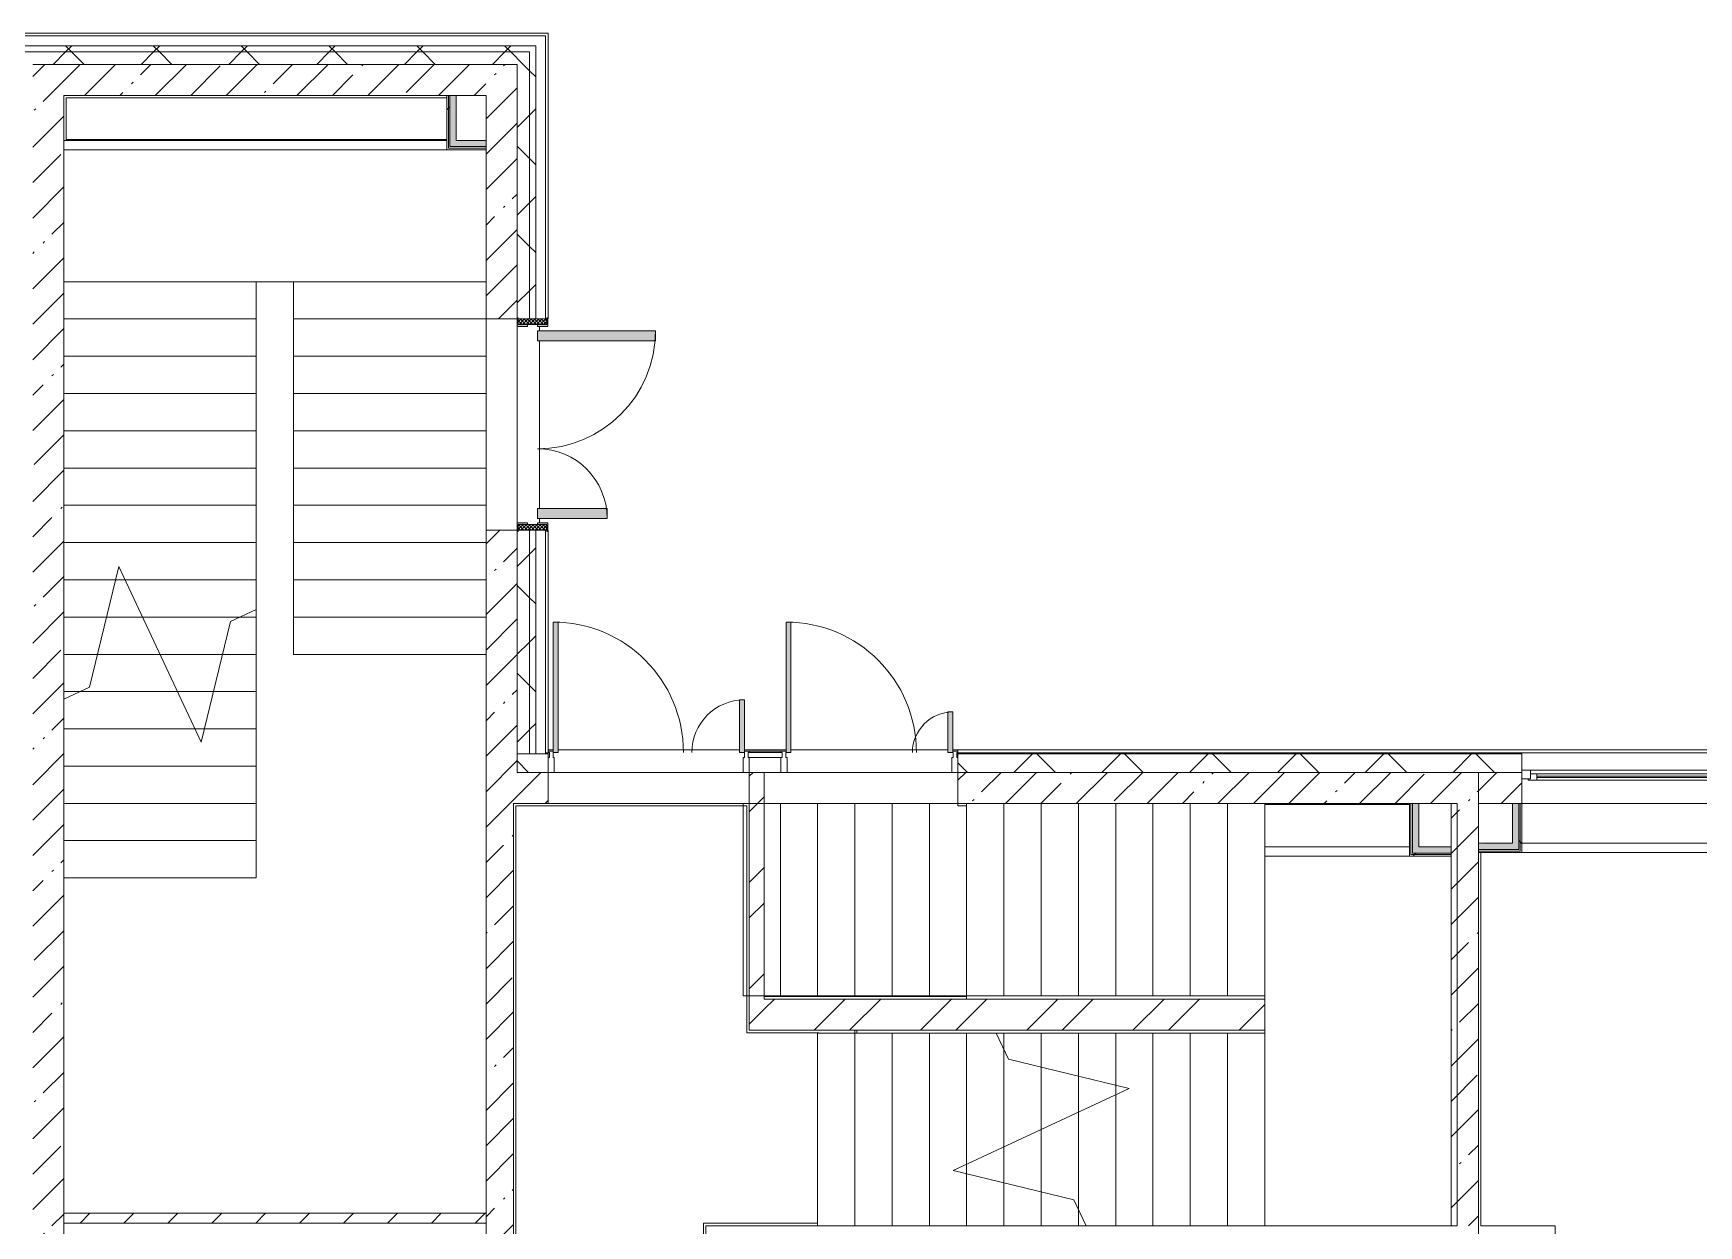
# Model space of a CAD drawing. Header units: millimetres. Extents: x -7229 to 193500, y -8553 to 29000.
# Drawn here: x 89165 to 102574, y 17750 to 27350 of the extents above; entities that cross this region are included whole.
import ezdxf

# ---------------------------------------------------------------- set-up
doc = ezdxf.new("R2010")
doc.units = ezdxf.units.MM
doc.linetypes.add('200_ШТРИХ__ш1_п0_6_', pattern=[800, 500, -300])
for name, color, linetype, lineweight in [('A-DETL-MBND-1', 7, '200_ШТРИХ__ш1_п0_6_', 9), ('A-GLAZ', 7, 'Continuous', 5), ('A-GLAZ-CWMG', 7, 'Continuous', 5), ('A-WALL', 7, 'Continuous', 5), ('A-WALL-1', 7, 'Continuous', 9), ('I-WALL', 7, 'Continuous', 5), ('S-STRS', 7, 'Continuous', 5), ('S-STRS-MBND', 7, 'Continuous', 5)]:
    doc.layers.add(name, color=color, linetype=linetype, lineweight=lineweight)
for name, color, linetype, lineweight, true_color in [('A-DOOR-1', 7, 'Continuous', 5, 0xaaaaaa), ('A-DOOR-2', 7, 'Continuous', 5, 0xe2e2e2), ('A-DOOR-FRAM-2', 7, 'Continuous', 5, 0xaaaaaa), ('A-FLOR-1', 7, 'Continuous', 5, 0xaaaaaa), ('I-WALL-1', 7, 'Continuous', 5, 0xe7e7e7)]:
    doc.layers.add(name, color=color, linetype=linetype, lineweight=lineweight, true_color=true_color)
pattern_1 = [(45, (0, 0), (-285.1231, 285.1231), []), (45, (285.12, 0), (-285.1231, 285.1231), [504.031, -100.806, 16.764, -84.042])]
pattern_2 = [(45, (0, 0), (-353.5534, 353.5534), []), (135, (0, 0), (-353.5534, -353.5534), [])]
pattern_3 = [(45, (0, 0), (-427.6843, 427.6843), []), (45, (285.1, 0), (-427.6843, 427.6843), [])]
pattern_4 = [(45, (0, 0), (-530.33, 530.33), []), (135, (0, 0), (-530.33, -530.33), [])]

# ---------------------------------------------------------------- blocks, each defined once
blk = doc.blocks.new('110_Дверь_СКБ_2Ст_Внутренняя - ДН-4д_ ДОО_Дв_1450x2100h_Лестничная клетка-23615437-1_2_1_птичка зашивка')
at = {"layer": 'A-DOOR-1'}
h = blk.add_hatch(dxfattribs=at)
h.set_pattern_fill('FP_32', color=256, style=0, pattern_type=2)
h.set_pattern_definition([(135, (1471.41, 189.685), (-14.14214, -14.14214), []), (225, (1471.41, 189.685), (14.14214, -14.14214), [])])
h.paths.add_polyline_path([(862.5, -115), (862.5, 115), (817.5, 115), (817.5, -115)])
at = {"layer": 'A-DOOR-2'}
for points in [[(-662.5, 948.1), (-662.5, 990), (-742.5, 990), (-742.5, 40), (-662.5, 40), (-662.5, 105)], [(767.5, 105), (767.5, 600), (687.5, 600), (687.5, 40), (767.5, 40), (767.5, 55)]]:
    blk.add_hatch(color=256, dxfattribs=at).paths.add_polyline_path(points)
h = blk.add_hatch(color=256, dxfattribs=at)
h.paths.add_polyline_path([(872.5, 115), (872.5, 123), (802.5, 123), (802.5, 40), (817.5, 40), (817.5, 115), (862.5, 115)])
h.paths.add_polyline_path([(-777.5, 40), (-777.5, 123), (-847.5, 123), (-847.5, 115), (-792.5, 115), (-792.5, 40)])
h = blk.add_hatch(color=256, dxfattribs=at)
h.paths.add_polyline_path([(872.5, -115), (817.5, -115), (817.5, -40), (802.5, -40), (802.5, -123), (872.5, -123)])
h.paths.add_polyline_path([(-777.5, -123), (-777.5, -40), (-792.5, -40), (-792.5, -115), (-847.5, -115), (-847.5, -123), (-792.5, -123)])
at = {"layer": 'A-DOOR-FRAM-2'}
h = blk.add_hatch(dxfattribs=at)
h.set_pattern_fill('FP_33', color=256, style=0, pattern_type=2)
h.set_pattern_definition([(45, (-651.384, 189.685), (-14.1421, 14.1421), []), (135, (-651.384, 189.685), (-14.1421, -14.1421), [])])
h.paths.add_polyline_path([(-792.5, -115), (-792.5, 115), (-837.5, 115), (-837.5, -115)])
at = {"layer": 'A-DOOR-1'}
for p, q in [((-742.5, 990), (-742.5, 40)), ((-662.5, 990), (-742.5, 990)), ((-662.5, 40), (-662.5, 990)), ((767.5, 600), (687.5, 600)), ((687.5, 600), (687.5, 40)), ((767.5, 40), (767.5, 600)), ((-777.5, 123), (-847.5, 123)), ((-847.5, 123), (-847.5, 115)), ((-847.5, 115), (-792.5, 115)), ((-792.5, 115), (-792.5, 40)), ((-792.5, 40), (-777.5, 40)), ((-777.5, 40), (-777.5, 123)), ((-742.5, 40), (-662.5, 40)), ((687.5, 40), (767.5, 40)), ((872.5, 123), (802.5, 123)), ((802.5, 123), (802.5, 40)), ((802.5, 40), (817.5, 40)), ((817.5, 40), (817.5, 115)), ((817.5, 115), (872.5, 115)), ((872.5, 115), (872.5, 123)), ((-847.5, -115), (-847.5, -123)), ((-792.5, -115), (-847.5, -115)), ((-847.5, -123), (-777.5, -123)), ((-777.5, -40), (-792.5, -40)), ((-792.5, -40), (-792.5, -115)), ((-777.5, -123), (-777.5, -40)), ((817.5, -40), (802.5, -40)), ((802.5, -40), (802.5, -123)), ((802.5, -123), (872.5, -123)), ((817.5, -115), (817.5, -40)), ((872.5, -115), (817.5, -115)), ((872.5, -123), (872.5, -115))]:
    blk.add_line(p, q, dxfattribs=at)
for centre, radius, start, end in [((-742.5, 40), 950, 0, 90), ((767.5, 40), 560, 90, 180)]:
    blk.add_arc(centre, radius, start, end, dxfattribs=at)
at = {"layer": 'A-DOOR-FRAM-2'}
for p, q in [((-792.5, 115), (-837.5, 115)), ((-837.5, 115), (-837.5, -115)), ((-792.5, -115), (-792.5, 115)), ((862.5, 115), (817.5, 115)), ((817.5, 115), (817.5, -115)), ((862.5, -115), (862.5, 115)), ((-837.5, -115), (-792.5, -115)), ((817.5, -115), (862.5, -115))]:
    blk.add_line(p, q, dxfattribs=at)
blk = doc.blocks.new('120_Окно_СКБ_2Ст_Фрамуга сверху - 120_Окно_СКБ_2Ст_2300х2500_h_ ДОО-23103760-1_2_1_птичка зашивка')
at = {"layer": 'A-GLAZ'}
for p, q in [((-1150, -127), (-1150, -57)), ((-1150, -57), (-1080, -57)), ((1150, -57), (-1150, -57)), ((-1080, -127), (-1150, -127)), ((-1150, -127), (-1100, -127)), ((-1080, -127), (-1100, -127)), ((-1100, -127), (-1100, -137)), ((-1080, -57), (-1080, -127)), ((-1080, -57), (1080, -57)), ((520, -87), (-1080, -87)), ((-1080, -87), (-1080, -127)), ((-1030, -137), (-1030, -87)), ((-1030, -107), (470, -107)), ((470, -117), (-1030, -117)), ((470, -137), (470, -87)), ((520, -127), (520, -57)), ((520, -57), (590, -57)), ((520, -127), (520, -87)), ((590, -127), (520, -127)), ((540, -127), (520, -127)), ((540, -127), (570, -127)), ((540, -127), (570, -127)), ((540, -137), (540, -127)), ((590, -127), (570, -127)), ((570, -127), (570, -137)), ((590, -57), (590, -127)), ((1080, -87), (590, -87)), ((590, -87), (590, -127)), ((640, -137), (640, -87)), ((640, -107), (1030, -107)), ((1030, -117), (640, -117)), ((1030, -137), (1030, -87)), ((1080, -127), (1080, -57)), ((1080, -57), (1150, -57)), ((1080, -127), (1080, -87)), ((1150, -127), (1080, -127)), ((1100, -127), (1080, -127)), ((1100, -127), (1150, -127)), ((1100, -137), (1100, -127)), ((1150, -57), (1150, -127)), ((-1100, -137), (540, -137)), ((540, -137), (-1100, -137)), ((570, -137), (1100, -137)), ((1100, -137), (570, -137))]:
    blk.add_line(p, q, dxfattribs=at)
blk = doc.blocks.new('DRS_ДПУ_распашная__2Ст_Прямоугольная1 - ВН-4_ Нр_ДО_1500х2200 глухая-26741401-1_2_1_птичка зашивка')
at = {"layer": 'A-DOOR-2'}
for points in [[(-730, 0), (-730, 1050), (-770, 1050), (-770, 0)], [(770, 0), (770, 423), (730, 423), (730, 0)]]:
    blk.add_hatch(color=256, dxfattribs=at).paths.add_polyline_path(points)
at = {"layer": 'A-DOOR-1'}
for p, q in [((-770, 1050), (-770, 0)), ((-730, 1050), (-770, 1050)), ((-730, 0), (-730, 1050)), ((770, 423), (730, 423)), ((730, 423), (730, 0)), ((770, 0), (770, 423)), ((-770, 0), (-730, 0)), ((730, 0), (770, 0))]:
    blk.add_line(p, q, dxfattribs=at)
for centre, radius, start, end in [((-770, 0), 1050, 360, 90), ((770, 0), 423, 90, 180)]:
    blk.add_arc(centre, radius, start, end, dxfattribs=at)
blk = doc.blocks.new('Прямоугольный импост - Импост структурный с накладкой - 170мм-22855209-1_2_1_птичка зашивка')
at = {"layer": 'A-GLAZ-CWMG'}
for p, q in [((-50, 40), (-50, 160)), ((-50, 160), (0, 160)), ((0, 160), (0, 40)), ((-40, 40), (-50, 40)), ((-40, 0), (-40, 40)), ((-10, 40), (-10, 0)), ((0, 40), (-10, 40)), ((-10, 0), (0, 0)), ((0, 0), (0, -10)), ((0, -10), (-40, -10))]:
    blk.add_line(p, q, dxfattribs=at)
blk = doc.blocks.new('PNS_Панель прямоугольная - Нр_Металл - 40мм-23713233-1_2_1_птичка зашивка')
at = {"layer": 'A-GLAZ'}
for p, q in [((-137.5, 0), (137.5, 0)), ((137.5, 0), (-137.5, 0)), ((-127.5, -40), (127.5, -40))]:
    blk.add_line(p, q, dxfattribs=at)
blk = doc.blocks.new('Прямоугольный импост - Импост структурный с накладкой - 170мм-22855551-1_2_1_птичка зашивка')
at = {"layer": 'A-DETL-MBND-1'}
for p, q in [((94930, 21560), (94930, 21570)), ((95185, 21570), (94930, 21570)), ((95185, 21570), (95185, 21560))]:
    blk.add_line(p, q, dxfattribs=at)
blk = doc.blocks.new('Прямоугольный импост - Импост структурный с накладкой - 170мм-22855665-1_2_1_птичка зашивка')
at = {"layer": 'A-GLAZ-CWMG'}
for p, q in [((-25, 40), (-25, 160)), ((-25, 160), (25, 160)), ((25, 160), (25, 40)), ((-15, 40), (-25, 40)), ((-25, -10), (-25, 0)), ((-25, 0), (-15, 0)), ((-15, 0), (-15, 40)), ((15, 40), (15, 0)), ((25, 40), (15, 40)), ((15, -10), (-25, -10))]:
    blk.add_line(p, q, dxfattribs=at)
blk = doc.blocks.new('Прямоугольный импост - Импост структурный с накладкой - 170мм-V89-1_2_1_птичка зашивка')
at = {"layer": 'A-GLAZ-CWMG'}
for p, q in [((-25, 40), (-25, 160)), ((-25, 160), (25, 160)), ((25, 160), (25, 40)), ((-15, 40), (-25, 40)), ((-15, 0), (-15, 40)), ((15, 40), (15, 0)), ((25, 40), (15, 40)), ((15, 0), (25, 0)), ((25, 0), (25, -10)), ((25, -10), (-15, -10))]:
    blk.add_line(p, q, dxfattribs=at)
blk = doc.blocks.new('Прямоугольный импост - Импост структурный с накладкой - 170мм-22855280-1_2_1_птичка зашивка')
at = {"layer": 'A-GLAZ-CWMG'}
for p, q in [((0, 160), (-50, 160)), ((-50, 160), (-50, 40)), ((0, 40), (0, 160)), ((-50, 40), (-40, 40)), ((-40, 40), (-40, 0)), ((-10, 0), (-10, 40)), ((-10, 40), (0, 40)), ((0, 0), (-10, 0)), ((0, -10), (0, 0)), ((-40, -10), (0, -10))]:
    blk.add_line(p, q, dxfattribs=at)
blk = doc.blocks.new('DRS_ДПУ_распашная__2Ст_Прямоугольная1 - ВН-4_ Нр_ДО_1500х2200 глухая-26857260-1_2_1_птичка зашивка')
at = {"layer": 'A-DOOR-2'}
for points in [[(-672, 0), (-632, 0), (-632, 1050), (-672, 1050), (-672, 20)], [(632, 0), (672, 0), (672, 326), (632, 326), (632, 20)]]:
    blk.add_hatch(color=256, dxfattribs=at).paths.add_polyline_path(points)
at = {"layer": 'A-DOOR-1'}
for p, q in [((-672, 1050), (-672, 0)), ((-632, 1050), (-672, 1050)), ((-632, 0), (-632, 1050)), ((672, 326), (632, 326)), ((632, 326), (632, 0)), ((672, 0), (672, 326)), ((-672, 0), (-632, 0)), ((632, 0), (672, 0))]:
    blk.add_line(p, q, dxfattribs=at)
for centre, radius, start, end in [((-672, 0), 1050, 360, 90), ((672, 0), 326, 90, 180)]:
    blk.add_arc(centre, radius, start, end, dxfattribs=at)
blk = doc.blocks.new('Зашивка приборов отопления - Зашивка приборов отопления-33267402-1_2_1_птичка зашивка')
at = {"layer": 'A-WALL'}
for p, q in [((103450, 21150), (101150, 21150)), ((105550, 21150), (104650, 21150)), ((107750, 21150), (106850, 21150)), ((101150, 20829), (108150, 20829)), ((108150, 20829), (101150, 20829)), ((101150, 20754), (108150, 20754))]:
    blk.add_line(p, q, dxfattribs=at)
blk = doc.blocks.new('Зашивка приборов отопления4 - Зашивка приборов отопления-33272095-1_2_1_птичка зашивка')
at = {"layer": 'A-WALL'}
for p, q in [((121445, 18487.5), (124530, 18487.5)), ((124530, 18487.5), (121445, 18487.5)), ((121445, 18412.5), (124530, 18412.5))]:
    blk.add_line(p, q, dxfattribs=at)
blk = doc.blocks.new('Зашивка приборов отопления32 - Зашивка приборов отопления-33323791-1_2_1_птичка зашивка')
at = {"layer": 'A-WALL'}
for p, q in [((126595, 120), (125430, 120)), ((126595, 45), (125430, 45)), ((125430, 45), (126595, 45)), ((126595, 45), (126595, 120)), ((126595, -295), (126595, 45)), ((125430, -295), (126595, -295))]:
    blk.add_line(p, q, dxfattribs=at)

msp = doc.modelspace()

# ---------------------------------------------------------------- hatches: boundary and pattern name
at = {"layer": 'A-WALL'}
h = msp.add_hatch(dxfattribs=at)
h.set_pattern_fill('FP_20', color=256, style=0, pattern_type=2)
h.set_pattern_definition(pattern_2)
h.paths.add_polyline_path([(93160, 27200), (93210, 27200), (93210, 27250), (89010, 27250), (89010, 27200), (93096.4, 27200)])
h = msp.add_hatch(dxfattribs=at)
h.set_pattern_fill('FP_20', color=256, style=0, pattern_type=2)
h.set_pattern_definition(pattern_2)
h.paths.add_polyline_path([(89010, 27100), (93160, 27100), (93160, 27200), (89010, 27200), (89010, 27126)])
h = msp.add_hatch(dxfattribs=at)
h.set_pattern_fill('FP_20', color=256, style=0, pattern_type=2)
h.set_pattern_definition(pattern_2)
h.paths.add_polyline_path([(93060, 21550), (93160, 21550), (93160, 23350), (93070, 23350), (93070, 23340), (93062, 23340), (93060, 21553)])
h.paths.add_polyline_path([(93094, 25050), (93160, 25050), (93160, 27100), (93060, 27100), (93062, 25060), (93070, 25060), (93070, 25050)])
h = msp.add_hatch(dxfattribs=at)
h.set_pattern_fill('FP_20', color=256, style=0, pattern_type=2)
h.set_pattern_definition(pattern_2)
h.paths.add_polyline_path([(93169.2, 21550), (93210, 21550), (93210, 23350), (93160, 23350), (93164.6, 21550)])
h.paths.add_polyline_path([(93160, 25050), (93210, 25050), (93210, 27200), (93160, 27200), (93160, 25480.8)])
h = msp.add_hatch(dxfattribs=at)
h.set_pattern_fill('FP_20', color=256, style=0, pattern_type=2)
h.set_pattern_definition(pattern_2)
h.paths.add_polyline_path([(110803.2, 21400), (110694.6, 21550), (109950, 21550), (109950, 21400), (110694.6, 21400)])
h.paths.add_polyline_path([(106850, 21400), (106850, 21550), (105550, 21550), (105550, 21400), (106633.3, 21400)])
h.paths.add_polyline_path([(93060, 21400), (93310, 21400), (93306.5, 21550), (93060, 21550)])
h.paths.add_polyline_path([(103450, 21400), (104650, 21400), (104650, 21550), (103450, 21550), (103450, 21486)])
h.paths.add_polyline_path([(96680, 21400), (101150, 21400), (101150, 21550), (96610, 21550), (96610, 21400)])
h.paths.add_polyline_path([(111050, 21400), (111235.1, 21400), (111126.6, 21550), (110941.5, 21550), (110970.4, 21510)])
h.paths.add_polyline_path([(109050, 21400), (109050, 21550), (107750, 21550), (107750, 21400), (108419, 21400)])
at = {"layer": 'I-WALL'}
h = msp.add_hatch(dxfattribs=at)
h.set_pattern_fill('FP_1', color=256, style=0, pattern_type=2)
h.set_pattern_definition(pattern_1)
h.paths.add_polyline_path([(89160, 17270), (89410, 17270), (89410, 27100), (89160, 27100), (89160, 17850)])
h = msp.add_hatch(dxfattribs=at)
h.set_pattern_fill('FP_1', color=256, style=0, pattern_type=2)
h.set_pattern_definition(pattern_1)
h.paths.add_polyline_path([(92793.8, 26850), (92810, 26850), (92810, 27100), (89410, 27100), (89410, 26850), (92774.9, 26850)])
h = msp.add_hatch(dxfattribs=at)
h.set_pattern_fill('FP_1', color=256, style=0, pattern_type=2)
h.set_pattern_definition(pattern_1)
h.paths.add_polyline_path([(93030, 21150), (93060, 21150), (93060, 23350), (92810, 23350), (92810, 21150)])
h.paths.add_polyline_path([(93060, 25050), (93060, 27100), (92810, 27100), (92810, 25050)])
h = msp.add_hatch(dxfattribs=at)
h.set_pattern_fill('FP_112', color=256, style=0, pattern_type=2)
h.set_pattern_definition(pattern_4)
h.paths.add_polyline_path([(92495, 26412.5), (92507.5, 26412.5), (92507.5, 26850), (92495, 26850), (92495, 26425)])
h = msp.add_hatch(dxfattribs=at)
h.set_pattern_fill('FP_112', color=256, style=0, pattern_type=2)
h.set_pattern_definition(pattern_4)
h.paths.add_polyline_path([(92507.5, 26425), (92520, 26425), (92520, 26850), (92507.5, 26850), (92507.5, 26437.5)])
h = msp.add_hatch(dxfattribs=at)
h.set_pattern_fill('FP_1', color=256, style=0, pattern_type=2)
h.set_pattern_definition(pattern_1)
h.paths.add_polyline_path([(99490.4, 21150), (100580, 21150), (100580, 21400), (96610, 21400), (96610, 21150), (99080, 21150)])
h.paths.add_polyline_path([(93060, 21150), (93310, 21150), (93310, 21400), (93060, 21400), (93060, 21373.1)])
h = msp.add_hatch(dxfattribs=at)
h.set_pattern_fill('FP_71', color=256, style=0, pattern_type=2)
h.set_pattern_definition(pattern_3)
h.paths.add_polyline_path([(94930, 19325), (95050, 19325), (95050, 21400), (94930, 21400), (94930, 19391.6)])
h = msp.add_hatch(dxfattribs=at)
h.set_pattern_fill('FP_1', color=256, style=0, pattern_type=2)
h.set_pattern_definition(pattern_1)
h.paths.add_polyline_path([(100630, 17750), (100800, 17750), (100800, 21400), (100580, 21400), (100580, 17750), (100605.8, 17750)])
h = msp.add_hatch(dxfattribs=at)
h.set_pattern_fill('FP_1', color=256, style=0, pattern_type=2)
h.set_pattern_definition(pattern_1)
h.paths.add_polyline_path([(103450, 21150), (104650, 21150), (104650, 21400), (103450, 21400), (103450, 21217.1)])
h.paths.add_polyline_path([(101150, 21150), (101150, 21400), (100800, 21400), (100800, 21150)])
h.paths.add_polyline_path([(108162.5, 21150), (109050, 21150), (109050, 21400), (107750, 21400), (107750, 21150), (108150, 21150)])
h.paths.add_polyline_path([(109950, 21150), (110350, 21150), (110350, 21400), (109950, 21400), (109950, 21373.5)])
h.paths.add_polyline_path([(106633.3, 21150), (106850, 21150), (106850, 21400), (106050, 21400), (106050, 21150)])
h = msp.add_hatch(dxfattribs=at)
h.set_pattern_fill('FP_1', color=256, style=0, pattern_type=2)
h.set_pattern_definition(pattern_1)
h.paths.add_polyline_path([(93000, 13620), (93000, 13628), (93030, 13628), (93029.6, 21150), (92810, 21150), (92810, 13620)])
h = msp.add_hatch(dxfattribs=at)
h.set_pattern_fill('FP_112', color=256, style=0, pattern_type=2)
h.set_pattern_definition(pattern_4)
h.paths.add_polyline_path([(101137.5, 20766.5), (101137.5, 21150), (101125, 21150), (101125, 20766.5)])
h = msp.add_hatch(dxfattribs=at)
h.set_pattern_fill('FP_112', color=256, style=0, pattern_type=2)
h.set_pattern_definition(pattern_4)
h.paths.add_polyline_path([(101137.5, 20754), (101150, 20755), (101150, 21150), (101137.5, 21150), (101137.5, 20755)])
h = msp.add_hatch(dxfattribs=at)
h.set_pattern_fill('FP_112', color=256, style=0, pattern_type=2)
h.set_pattern_definition(pattern_4)
h.paths.add_polyline_path([(100320, 20725), (100580, 20725), (100580, 20737.5), (100257.5, 20734.4), (100257.5, 20725), (100270, 20725)])
h = msp.add_hatch(dxfattribs=at)
h.set_pattern_fill('FP_112', color=256, style=0, pattern_type=2)
h.set_pattern_definition(pattern_4)
h.paths.add_polyline_path([(100270, 20737.5), (100580, 20737.5), (100580, 20750), (100270, 20750)])
h = msp.add_hatch(dxfattribs=at)
h.set_pattern_fill('FP_71', color=256, style=0, pattern_type=2)
h.set_pattern_definition(pattern_3)
h.paths.add_polyline_path([(95795, 19325), (99080, 19325), (99080, 19575), (95050, 19575), (95050, 19325), (95780, 19325)])
h = msp.add_hatch(dxfattribs=at)
h.set_pattern_fill('FP_18', color=256, style=0, pattern_type=2)
h.set_pattern_definition([(45, (0, 0), (-176.7767, 176.7767), [])])
h.paths.add_polyline_path([(92810, 17770), (92810, 17850), (89410, 17850), (89413.8, 17770), (92779.9, 17770)])
at = {"layer": 'I-WALL-1'}
for points in [[(92520, 26437.5), (92570, 26437.5), (92570, 26850), (92520, 26850), (92520, 26487.5)], [(92570, 26437.5), (92810, 26437.5), (92810, 26487.5), (92570, 26487.5)], [(100270, 20750), (100320, 20750), (100320, 21150), (100270, 21150), (100270, 20786.2)], [(101125, 20779), (101125, 21150), (101075, 21150), (101075, 20779)], [(100383.2, 20750), (100580, 20750), (100580, 20800), (100320, 20800), (100320, 20750)], [(100800, 20779), (101075, 20779), (101075, 20829), (100800, 20823.4), (100800, 20786.2)]]:
    msp.add_hatch(color=256, dxfattribs=at).paths.add_polyline_path(points)

# ---------------------------------------------------------------- linework, layer by layer
at = {"layer": 'A-FLOR-1'}
for p, q in [((92495, 26830), (89430, 26830)), ((89430, 26830), (89430, 26495)), ((89430, 26495), (92495, 26495)), ((95185, 21400), (95050, 21400)), ((96560, 21400), (95235, 21400)), ((94910, 21130), (93050, 21130)), ((93050, 21130), (93050, 13628)), ((94930, 21150), (93310, 21150)), ((94910, 19304), (94910, 21130)), ((96610, 21129.5), (96610, 21150)), ((96680, 21129.5), (96610, 21129.5)), ((96680, 19575), (96680, 21129.5)), ((100820, 20754), (100820, 17750)), ((95050, 19595.5), (96680, 19595.5)), ((95780, 19300), (95780, 19325)), ((95795, 19300), (95795, 19325)), ((95490, 19304), (94910, 19304)), ((94560, 13620), (94560, 17770.5)), ((94560, 17770.5), (95480, 17770.5)), ((100820, 17750), (101418, 17750)), ((101418, 17750), (101418, 15165))]:
    msp.add_line(p, q, dxfattribs=at)
at = {"layer": 'A-WALL'}
for p, q in [((93310, 27350), (89002, 27350)), ((93310, 25050), (93310, 27350)), ((89160, 27100), (93060, 27100)), ((93240, 24990), (93240, 24955)), ((93240, 24875), (93240, 23525)), ((93240, 23445), (93240, 23410)), ((93310, 21400), (93310, 23350)), ((93310, 21580), (93350, 21580)), ((93390, 21580), (94850, 21580)), ((94890, 21580), (95225, 21580)), ((95265, 21580), (96530, 21580)), ((96570, 21580), (111141.9, 21580)), ((96610, 21580), (96610, 21400)), ((109050, 21558), (96610, 21558)), ((101150, 21400), (101150, 21558)), ((100580, 21400), (100800, 21400))]:
    msp.add_line(p, q, dxfattribs=at)
at = {"layer": 'A-WALL-1'}
for p, q in [((93290, 27330), (89007, 27330)), ((93210, 27250), (89010, 27250)), ((93210, 25050), (93210, 27250)), ((93290, 25050), (93290, 27330)), ((93160, 27200), (89010, 27200)), ((93060, 25050), (93060, 27100)), ((93160, 25050), (93160, 27200)), ((92507.5, 26425), (92507.5, 26850)), ((92520, 26437.5), (92520, 26850)), ((92810, 26425), (92507.5, 26425)), ((92810, 26437.5), (92520, 26437.5)), ((92810, 26412.5), (92810, 26487.5)), ((93060, 23350), (93060, 21400)), ((93160, 21550), (93160, 23350)), ((93210, 21550), (93210, 23350)), ((93290, 21550), (93290, 23350)), ((93310, 21550), (93060, 21550)), ((93290, 21558), (93310, 21558)), ((93310, 21553), (93290, 21553)), ((101150, 21553), (96610, 21553)), ((101150, 21550), (96610, 21550)), ((93060, 21400), (93310, 21400)), ((96610, 21400), (100580, 21400)), ((100800, 21400), (101150, 21400)), ((100257.5, 20737.5), (100257.5, 21150)), ((100270, 20750), (100270, 21150)), ((101125, 20779), (101125, 21150)), ((101137.5, 20766.5), (101137.5, 21150)), ((100580, 20725), (100580, 20800)), ((100800, 20829), (100800, 20754)), ((100580, 20737.5), (100257.5, 20737.5)), ((100580, 20750), (100270, 20750)), ((100800, 20779), (101125, 20779)), ((100800, 20766.5), (101137.5, 20766.5)), ((89410, 17850), (89410, 17770)), ((92810, 17770), (92810, 17850))]:
    msp.add_line(p, q, dxfattribs=at)
at = {"layer": 'I-WALL'}
for p, q in [((89410, 17850), (89410, 26850)), ((89410, 26850), (92810, 26850)), ((92495, 26850), (92495, 26412.5)), ((92570, 26487.5), (92570, 26850)), ((92810, 26850), (92810, 26487.5)), ((92810, 26487.5), (92570, 26487.5)), ((92495, 26412.5), (92810, 26412.5)), ((92810, 26412.5), (92810, 17850)), ((92810, 25050), (93060, 25050)), ((93060, 25050), (93060, 23350)), ((93060, 23350), (92810, 23350)), ((93310, 21150), (93310, 21400)), ((93360, 21400), (94880, 21400)), ((95050, 21400), (94930, 21400)), ((94930, 21400), (94930, 19325)), ((95050, 19575), (95050, 21400)), ((96610, 21400), (96610, 21150)), ((100800, 21400), (100800, 20829)), ((101150, 20754), (101150, 21400)), ((93030, 21150), (93310, 21150)), ((93030, 13628), (93030, 21150)), ((96610, 21150), (100580, 21150)), ((100245, 21150), (100245, 20725)), ((100320, 20800), (100320, 21150)), ((100580, 21150), (100580, 20800)), ((105550, 21150), (100800, 21150)), ((101075, 21150), (101075, 20829)), ((100580, 20800), (100320, 20800)), ((101075, 20829), (100800, 20829)), ((100245, 20725), (100580, 20725)), ((100580, 20725), (100580, 17750)), ((100800, 20754), (100800, 17530)), ((100800, 20754), (101150, 20754)), ((99080, 19575), (95050, 19575)), ((99080, 19325), (99080, 19575)), ((94930, 19325), (99080, 19325)), ((92810, 17850), (89410, 17850)), ((89410, 17270), (89410, 17770)), ((89410, 17770), (92810, 17770)), ((92810, 17770), (92810, 17270)), ((94580, 17750), (94580, 13620)), ((100580, 17750), (94580, 17750))]:
    msp.add_line(p, q, dxfattribs=at)
at = {"layer": 'S-STRS'}
for p, q in [((89828.6, 22950), (89905.2, 22950)), ((89828.6, 22950), (89905.2, 22950)), ((90960, 22650), (90960, 22711.4)), ((89755.7, 22650), (90045.1, 22650)), ((89755.7, 22650), (90045.1, 22650)), ((90828.4, 22650), (90960, 22650)), ((90828.4, 22650), (90960, 22650)), ((90960, 22350), (90960, 22650)), ((89682.8, 22350), (90185, 22350)), ((89682.8, 22350), (90185, 22350)), ((90687.2, 22350), (90960, 22350)), ((90687.2, 22350), (90960, 22350)), ((90960, 22050), (90960, 22350)), ((89541.6, 22050), (90324.9, 22050)), ((89541.6, 22050), (90324.9, 22050)), ((90614.3, 22050), (90960, 22050)), ((90614.3, 22050), (90960, 22050)), ((90960, 21750), (90960, 22050)), ((89410, 21750), (90464.8, 21750)), ((89410, 21750), (90464.8, 21750)), ((90541.4, 21750), (90960, 21750)), ((90541.4, 21750), (90960, 21750)), ((90960, 21450), (90960, 21750)), ((89410, 21450), (90960, 21450)), ((89410, 21450), (90960, 21450)), ((90960, 21150), (90960, 21450)), ((89410, 21150), (90960, 21150)), ((89410, 21150), (90960, 21150)), ((90960, 20850), (90960, 21150)), ((96680, 19600), (96680, 21150)), ((96980, 19600), (96980, 21150)), ((96980, 19600), (96980, 21150)), ((97280, 19600), (97280, 21150)), ((97280, 19600), (97280, 21150)), ((97580, 19600), (97580, 21150)), ((97580, 19600), (97580, 21150)), ((97880, 19600), (97880, 21150)), ((97880, 19600), (97880, 21150)), ((98180, 19600), (98180, 21150)), ((98180, 19600), (98180, 21150)), ((98480, 19600), (98480, 21150)), ((98480, 19600), (98480, 21150)), ((98780, 19600), (98780, 21150)), ((98780, 19600), (98780, 21150)), ((99080, 21140), (99080, 21150)), ((99080, 21140), (99080, 21150)), ((89410, 20850), (90960, 20850)), ((89410, 20850), (90960, 20850)), ((90960, 20550), (90960, 20850)), ((99080, 19600), (99080, 20725)), ((99080, 19600), (99080, 20725)), ((89410, 20550), (90960, 20550)), ((89410, 20550), (90960, 20550)), ((96980, 19600), (96680, 19600)), ((97280, 19600), (96980, 19600)), ((97580, 19600), (97280, 19600)), ((97880, 19600), (97580, 19600)), ((98180, 19600), (97880, 19600)), ((98480, 19600), (98180, 19600)), ((98780, 19600), (98480, 19600)), ((99080, 19600), (98780, 19600)), ((99080, 19600), (99080, 19575)), ((99080, 19325), (99080, 19300)), ((95480, 19300), (95480, 17750)), ((95480, 19300), (95780, 19300)), ((95480, 19300), (95480, 17750)), ((95780, 19300), (96080, 19300)), ((95780, 19300), (95780, 17750)), ((95780, 19300), (95780, 17750)), ((96080, 19300), (96380, 19300)), ((96080, 19300), (96080, 17750)), ((96080, 19300), (96080, 17750)), ((96380, 19300), (96680, 19300)), ((96380, 19300), (96380, 17750)), ((96380, 19300), (96380, 17750)), ((96680, 19300), (96918.6, 19300)), ((96680, 19300), (96680, 18245.2)), ((96680, 19300), (96680, 18245.2)), ((96918.6, 19300), (96980, 19300)), ((96980, 19300), (97280, 19300)), ((96980, 19300), (96980, 19168.4)), ((96980, 19300), (96980, 19168.4)), ((97280, 19300), (97580, 19300)), ((97280, 19300), (97280, 19027.2)), ((97280, 19300), (97280, 19027.2)), ((97580, 19300), (97880, 19300)), ((97580, 19300), (97580, 18954.3)), ((97580, 19300), (97580, 18954.3)), ((97880, 19300), (98180, 19300)), ((97880, 19300), (97880, 18881.4)), ((97880, 19300), (97880, 18881.4)), ((98180, 19300), (98480, 19300)), ((98180, 19300), (98180, 17750)), ((98180, 19300), (98180, 17750)), ((98480, 19300), (98780, 19300)), ((98480, 19300), (98480, 17750)), ((98480, 19300), (98480, 17750)), ((98780, 19300), (99080, 19300)), ((98780, 19300), (98780, 17750)), ((98780, 19300), (98780, 17750)), ((99080, 19300), (99080, 17750)), ((96980, 19168.4), (96980, 18385.1)), ((96980, 19168.4), (96980, 18385.1)), ((97280, 19027.2), (97280, 18525)), ((97280, 19027.2), (97280, 18525)), ((97580, 18954.3), (97580, 18664.9)), ((97580, 18954.3), (97580, 18664.9)), ((97880, 18881.4), (97880, 18804.8)), ((97880, 18881.4), (97880, 18804.8)), ((97880, 18804.8), (97880, 17750)), ((97880, 18804.8), (97880, 17750)), ((97580, 18664.9), (97580, 17881.6)), ((97580, 18664.9), (97580, 17881.6)), ((97280, 18525), (97280, 18022.8)), ((97280, 18525), (97280, 18022.8)), ((96980, 18385.1), (96980, 18095.7)), ((96980, 18385.1), (96980, 18095.7)), ((96680, 18245.2), (96680, 18168.6)), ((96680, 18245.2), (96680, 18168.6)), ((96680, 18168.6), (96680, 17750)), ((96680, 18168.6), (96680, 17750)), ((96980, 18095.7), (96980, 17750)), ((96980, 18095.7), (96980, 17750)), ((97280, 18022.8), (97280, 17750)), ((97280, 18022.8), (97280, 17750)), ((97580, 17881.6), (97580, 17750)), ((97580, 17881.6), (97580, 17750)), ((97580, 17750), (97641.4, 17750))]:
    msp.add_line(p, q, dxfattribs=at)
at = {"layer": 'S-STRS-MBND'}
for p, q in [((89410, 26850), (89410, 25350)), ((92810, 26850), (89410, 26850)), ((92810, 25350), (92810, 26850)), ((89410, 25350), (90960, 25350)), ((89410, 22650), (89410, 25350)), ((89410, 25350), (90960, 25350)), ((90960, 25350), (91260, 25350)), ((90960, 22711.4), (90960, 25350)), ((92810, 25350), (91260, 25350)), ((91260, 25350), (91260, 22350)), ((92810, 25350), (91260, 25350)), ((92810, 25350), (92810, 22350)), ((89410, 25050), (90960, 25050)), ((89410, 25050), (90960, 25050)), ((92810, 25050), (91260, 25050)), ((92810, 25050), (91260, 25050)), ((89410, 24750), (90960, 24750)), ((89410, 24750), (90960, 24750)), ((92810, 24750), (91260, 24750)), ((92810, 24750), (91260, 24750)), ((89410, 24450), (90960, 24450)), ((89410, 24450), (90960, 24450)), ((92810, 24450), (91260, 24450)), ((92810, 24450), (91260, 24450)), ((89410, 24150), (90960, 24150)), ((89410, 24150), (90960, 24150)), ((92810, 24150), (91260, 24150)), ((92810, 24150), (91260, 24150)), ((89410, 23850), (90960, 23850)), ((89410, 23850), (90960, 23850)), ((92810, 23850), (91260, 23850)), ((92810, 23850), (91260, 23850)), ((89410, 23550), (90960, 23550)), ((89410, 23550), (90960, 23550)), ((92810, 23550), (91260, 23550)), ((92810, 23550), (91260, 23550)), ((89410, 23250), (90960, 23250)), ((89410, 23250), (90960, 23250)), ((92810, 23250), (91260, 23250)), ((92810, 23250), (91260, 23250)), ((89410, 22950), (89828.6, 22950)), ((89410, 22950), (89828.6, 22950)), ((89854.8, 23058.1), (89618.6, 22085.9)), ((90515.2, 21641.9), (89854.8, 23058.1)), ((89905.2, 22950), (90960, 22950)), ((89905.2, 22950), (90960, 22950)), ((92810, 22950), (91260, 22950)), ((92810, 22950), (91260, 22950)), ((90960, 22711.4), (90751.4, 22614.1)), ((89410, 22650), (89755.7, 22650)), ((89410, 22650), (89755.7, 22650)), ((90045.1, 22650), (90828.4, 22650)), ((90045.1, 22650), (90828.4, 22650)), ((90751.4, 22614.1), (90515.2, 21641.9)), ((92810, 22650), (91260, 22650)), ((92810, 22650), (91260, 22650)), ((89410, 22350), (89682.8, 22350)), ((89410, 22350), (89682.8, 22350)), ((90185, 22350), (90687.2, 22350)), ((90185, 22350), (90687.2, 22350)), ((92810, 22350), (91260, 22350)), ((89618.6, 22085.9), (89410, 21988.6)), ((89410, 22050), (89541.6, 22050)), ((89410, 22050), (89541.6, 22050)), ((90324.9, 22050), (90614.3, 22050)), ((90324.9, 22050), (90614.3, 22050)), ((90464.8, 21750), (90541.4, 21750)), ((90464.8, 21750), (90541.4, 21750)), ((94880, 19600), (94880, 21150)), ((99080, 21150), (94880, 21150)), ((95180, 19600), (95180, 21150)), ((95180, 19600), (95180, 21150)), ((95480, 19600), (95480, 21150)), ((95480, 19600), (95480, 21150)), ((95780, 19600), (95780, 21150)), ((95780, 19600), (95780, 21150)), ((96080, 19600), (96080, 21150)), ((96080, 19600), (96080, 21150)), ((96380, 19600), (96380, 21150)), ((96380, 19600), (96380, 21150)), ((96680, 19600), (96680, 21150)), ((96680, 19600), (96680, 21150)), ((96980, 19600), (96980, 21150)), ((96980, 19600), (96980, 21150)), ((97280, 19600), (97280, 21150)), ((97280, 19600), (97280, 21150)), ((97580, 19600), (97580, 21150)), ((97580, 19600), (97580, 21150)), ((97880, 19600), (97880, 21150)), ((97880, 19600), (97880, 21150)), ((98180, 19600), (98180, 21150)), ((98180, 19600), (98180, 21150)), ((98480, 19600), (98480, 21150)), ((98480, 19600), (98480, 21150)), ((98780, 19600), (98780, 21150)), ((98780, 19600), (98780, 21150)), ((100630, 21150), (99080, 21150)), ((99080, 19600), (99080, 21150)), ((99080, 19600), (99080, 21150)), ((100630, 17750), (100630, 21150)), ((99080, 19600), (94880, 19600)), ((99080, 19600), (99080, 19300)), ((96918.6, 19300), (99080, 19300)), ((97015.9, 19091.4), (96918.6, 19300)), ((96980, 19300), (96980, 19168.4)), ((96980, 19300), (96980, 19168.4)), ((97280, 19300), (97280, 19027.2)), ((97280, 19300), (97280, 19027.2)), ((97580, 19300), (97580, 18954.3)), ((97580, 19300), (97580, 18954.3)), ((97880, 19300), (97880, 18881.4)), ((97880, 19300), (97880, 18881.4)), ((98180, 19300), (98180, 17750)), ((98180, 19300), (98180, 17750)), ((98480, 19300), (98480, 17750)), ((98480, 19300), (98480, 17750)), ((98780, 19300), (98780, 17750)), ((98780, 19300), (98780, 17750)), ((99080, 19300), (99080, 17750)), ((99080, 19300), (99080, 17750)), ((97988.1, 18855.2), (97015.9, 19091.4)), ((96571.9, 18194.8), (97988.1, 18855.2)), ((97880, 18804.8), (97880, 17750)), ((97880, 18804.8), (97880, 17750)), ((97580, 18664.9), (97580, 17881.6)), ((97580, 18664.9), (97580, 17881.6)), ((97280, 18525), (97280, 18022.8)), ((97280, 18525), (97280, 18022.8)), ((96980, 18385.1), (96980, 18095.7)), ((96980, 18385.1), (96980, 18095.7)), ((96680, 18245.2), (96680, 18168.6)), ((96680, 18245.2), (96680, 18168.6)), ((97544.1, 17958.6), (96571.9, 18194.8)), ((97641.4, 17750), (97544.1, 17958.6)), ((97641.4, 17750), (99080, 17750)), ((99080, 17750), (100630, 17750))]:
    msp.add_line(p, q, dxfattribs=at)

# ---------------------------------------------------------------- block references
at = {"layer": 'A-DETL-MBND-1'}
msp.add_blockref('Прямоугольный импост - Импост структурный с накладкой - 170мм-22855551-1_2_1_птичка зашивка', (0, 0), dxfattribs=at)
at = {"layer": 'A-DOOR-1', "rotation": 269.9999999999998}
msp.add_blockref('110_Дверь_СКБ_2Ст_Внутренняя - ДН-4д_ ДОО_Дв_1450x2100h_Лестничная клетка-23615437-1_2_1_птичка зашивка', (93185, 24212.5), dxfattribs=at)
at = {"layer": 'A-DOOR-1'}
for name, p in [('DRS_ДПУ_распашная__2Ст_Прямоугольная1 - ВН-4_ Нр_ДО_1500х2200 глухая-26741401-1_2_1_птичка зашивка', (94120, 21560)), ('DRS_ДПУ_распашная__2Ст_Прямоугольная1 - ВН-4_ Нр_ДО_1500х2200 глухая-26857260-1_2_1_птичка зашивка', (95897.5, 21560))]:
    msp.add_blockref(name, p, dxfattribs=at)
at = {"layer": 'A-GLAZ'}
for name, p in [('PNS_Панель прямоугольная - Нр_Металл - 40мм-23713233-1_2_1_птичка зашивка', (95057.5, 21560)), ('120_Окно_СКБ_2Ст_Фрамуга сверху - 120_Окно_СКБ_2Ст_2300х2500_h_ ДОО-23103760-1_2_1_птичка зашивка', (102300, 21475))]:
    msp.add_blockref(name, p, dxfattribs=at)
at = {"layer": 'A-GLAZ-CWMG', "rotation": 180}
msp.add_blockref('Прямоугольный импост - Импост структурный с накладкой - 170мм-22855280-1_2_1_птичка зашивка', (93310, 21560), dxfattribs=at)
at = {"layer": 'A-GLAZ-CWMG', "extrusion": (0, 0, -1), "rotation": 180}
for name, p in [('Прямоугольный импост - Импост структурный с накладкой - 170мм-V89-1_2_1_птичка зашивка', (-94905, 21560)), ('Прямоугольный импост - Импост структурный с накладкой - 170мм-22855665-1_2_1_птичка зашивка', (-95210, 21560)), ('Прямоугольный импост - Импост структурный с накладкой - 170мм-22855209-1_2_1_птичка зашивка', (-96610, 21560))]:
    msp.add_blockref(name, p, dxfattribs=at)
at = {"layer": 'A-WALL'}
for name, p in [('Зашивка приборов отопления4 - Зашивка приборов отопления-33272095-1_2_1_птичка зашивка', (-32035, 8000)), ('Зашивка приборов отопления - Зашивка приборов отопления-33267402-1_2_1_птичка зашивка', (0, 0))]:
    msp.add_blockref(name, p, dxfattribs=at)
at = {"layer": 'A-WALL', "rotation": 180}
msp.add_blockref('Зашивка приборов отопления32 - Зашивка приборов отопления-33323791-1_2_1_птичка зашивка', (225675, 20845), dxfattribs=at)

doc.saveas('drawing.dxf')
